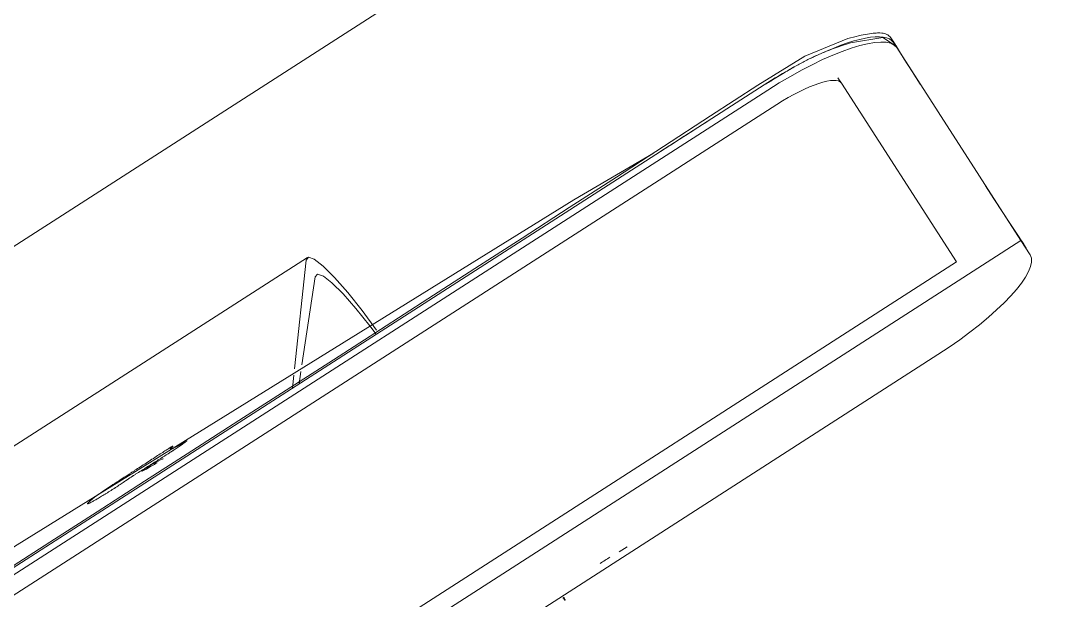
# Model space of a CAD drawing. Header units: metres. Extents: x -71 to 881, y -503 to 661.
# Drawn here: x 188.8147 to 189.1334, y 524.9355 to 525.1118 of the extents above; entities that cross this region are included whole.
import ezdxf

# ---------------------------------------------------------------- set-up
doc = ezdxf.new("R2010")
doc.units = ezdxf.units.M
doc.layers.add('07. Mobiliário', color=51, linetype='Continuous', lineweight=5)

msp = doc.modelspace()

# ---------------------------------------------------------------- linework, layer by layer
at = {"layer": '07. Mobiliário'}
for p, q in [((188.38552, 524.76853), (190.58287, 526.18193)), ((186.9899, 523.87083), (189.18725, 525.28423))]:
    msp.add_line(p, q, dxfattribs=at)
at = {"layer": '07. Mobiliário', "lineweight": 5}
for p, q in [((189.08019, 525.10534), (189.08124, 525.10372)), ((189.08124, 525.10372), (189.11904, 525.04495)), ((189.06337, 525.09453), (189.06442, 525.0929)), ((189.06442, 525.0929), (189.09942, 525.03848)), ((189.09942, 525.03848), (189.06442, 525.0929)), ((189.04095, 525.09241), (188.66417, 524.85005)), ((188.66521, 524.84843), (189.042, 525.09079)), ((188.66801, 524.84408), (189.0448, 525.08643)), ((189.0448, 525.08643), (188.66801, 524.84408)), ((189.11904, 525.04495), (188.67498, 524.75931)), ((188.67498, 524.75931), (189.11904, 525.04495)), ((189.11904, 525.04495), (189.12184, 525.04059)), ((189.11996, 525.04386), (189.11938, 525.04477)), ((189.09942, 525.03848), (188.689, 524.77448)), ((188.689, 524.77448), (189.09942, 525.03848)), ((188.76968, 524.9548), (188.90188, 525.03984)), ((188.90149, 525.03904), (188.89796, 525.00587)), ((188.90024, 525.00716), (188.90426, 525.03395)), ((189.0938, 525.01025), (188.71702, 524.76789)), ((188.89776, 525.00402), (188.89734, 525.00004)), ((188.89936, 525.00134), (188.89993, 525.0051)), ((188.99678, 524.95014), (188.99922, 524.95171))]:
    msp.add_line(p, q, dxfattribs=at)
at = {"layer": '07. Mobiliário', "lineweight": 5, "flags": 128}
for points in [[(189.06635, 525.10645), (189.05329, 525.10115), (189.03895, 525.09224), (189.02461, 525.08292), (189.01028, 525.07361), (188.99594, 525.06431), (188.98159, 525.05501), (188.96724, 525.04572), (188.95288, 525.03645), (188.93852, 525.02718), (188.92416, 525.01791), (188.90979, 525.00866), (188.89542, 524.9994), (188.88104, 524.99015), (188.86667, 524.9809), (188.85229, 524.97166), (188.83792, 524.96241), (188.82354, 524.95316), (188.80916, 524.94392)], [(189.06714, 525.10515), (189.07699, 525.10677), (189.08119, 525.10408), (189.08357, 525.10023), (189.08598, 525.0964), (189.08841, 525.09258)], [(189.08114, 525.10415), (189.08103, 525.10433), (189.08098, 525.10441), (189.08014, 525.10572)], [(188.69707, 524.87213), (188.71398, 524.88382), (188.73571, 524.89972), (188.74791, 524.90852), (188.75686, 524.91482), (188.7746, 524.92692), (188.81357, 524.95228), (188.983, 525.05739), (189.00722, 525.07163)], [(189.10832, 525.06163), (189.11085, 525.05772), (189.11337, 525.05384), (189.11588, 525.05), (189.11836, 525.04626), (189.12066, 525.04269)], [(188.92287, 525.01767), (188.91851, 525.02366), (188.91417, 525.02913), (188.91015, 525.03374), (188.90668, 525.03721), (188.90397, 525.03932), (188.90221, 525.03995), (188.90149, 525.03904)], [(188.90426, 525.03395), (188.905, 525.03477), (188.90674, 525.03413), (188.90937, 525.03208), (188.91273, 525.02874), (188.91664, 525.0243), (188.92084, 525.01902), (188.92278, 525.01644)], [(188.9803, 524.93551), (188.98031, 524.93556), (188.98028, 524.93566), (188.98022, 524.93581), (188.98011, 524.93599), (188.97999, 524.9362), (188.97984, 524.93642)], [(188.97961, 524.93623), (188.97976, 524.93602), (188.97991, 524.93583), (188.98005, 524.93568), (188.98016, 524.93557), (188.98025, 524.93551), (188.9803, 524.9355)]]:
    msp.add_lwpolyline(points, dxfattribs=at)
at = {"layer": '07. Mobiliário', "lineweight": 5, "extrusion": (0, 0, -1)}
for centre, major_axis, start_param, end_param in [((189.04655, 525.08371), (0.03364, 0.02164), 5.131903, 6.283185), ((189.0476, 525.08208), (0.03364, 0.02164), 4.712389, 6.283185), ((189.04655, 525.08371), (-0.03364, -0.02164), 1.570796, 1.832596), ((189.0476, 525.08208), (0.01682, 0.01082), 4.712389, 6.283185), ((189.0476, 525.08208), (0.01682, 0.01082), 4.712389, 6.283185), ((189.0882, 525.01895), (-0.03364, -0.02164), 3.141593, 4.712389)]:
    msp.add_ellipse(centre, major_axis=major_axis, ratio=0.258819, start_param=start_param, end_param=end_param, dxfattribs=at)
at = {"layer": '07. Mobiliário', "lineweight": 5}
for points, knots in [([(189.08014, 525.10572), (189.08013, 525.10572), (189.07998, 525.10595), (189.07968, 525.1064), (189.07922, 525.10698), (189.07874, 525.10743), (189.07829, 525.10772), (189.07782, 525.10793), (189.07722, 525.10809), (189.07624, 525.10821), (189.07465, 525.10817), (189.0725, 525.10791), (189.06973, 525.10737), (189.06752, 525.10679), (189.06635, 525.10645)], [0.8379263, 0.8379263, 0.8379263, 0.8379263, 0.8382353, 0.8529412, 0.8676471, 0.8823529, 0.8970588, 0.9117647, 0.9264706, 0.9411765, 0.9558824, 0.9705882, 0.9852941, 1, 1, 1, 1]), ([(189.06714, 525.10515), (189.06469, 525.10445), (189.06103, 525.10314), (189.05651, 525.10118), (189.05348, 525.09972), (189.05051, 525.09814), (189.04708, 525.09612), (189.04393, 525.09416), (189.04199, 525.09295), (189.04152, 525.09265)], [0, 0, 0, 0, 0.01724138, 0.02586207, 0.03448276, 0.04310345, 0.05172414, 0.06034483, 0.06309155, 0.06309155, 0.06309155, 0.06309155]), ([(189.02358, 525.08123), (189.02295, 525.08082), (189.02166, 525.07999), (189.01915, 525.07838), (189.01607, 525.07641), (189.01243, 525.07407), (189.00995, 525.07247), (189.00871, 525.07167)], [0.10344828, 0.10344828, 0.10344828, 0.10344828, 0.10775862, 0.11206897, 0.12068966, 0.12931034, 0.13793103, 0.13793103, 0.13793103, 0.13793103]), ([(188.83941, 524.96846), (188.8389, 524.96811), (188.83797, 524.96744), (188.83683, 524.96659), (188.8361, 524.966), (188.8357, 524.96567), (188.83551, 524.96549), (188.83539, 524.96538), (188.83528, 524.96526), (188.83512, 524.9651), (188.83495, 524.96492), (188.83489, 524.96481), (188.83494, 524.96479), (188.835, 524.9648), (188.83506, 524.96482), (188.83514, 524.96485), (188.83526, 524.9649), (188.83552, 524.96501), (188.83601, 524.96525), (188.83677, 524.96565), (188.83754, 524.96609), (188.83827, 524.96652), (188.8391, 524.96702), (188.84004, 524.96759), (188.84102, 524.9682), (188.84177, 524.96866), (188.84237, 524.96905), (188.84279, 524.96931), (188.84302, 524.96946), (188.84319, 524.96957), (188.84336, 524.96968), (188.84358, 524.96982), (188.84397, 524.97008), (188.84453, 524.97044), (188.84518, 524.97089), (188.84584, 524.97133), (188.84651, 524.97179), (188.84718, 524.97224), (188.84776, 524.97263), (188.84817, 524.9729), (188.84841, 524.97305), (188.84859, 524.97317), (188.84878, 524.97329), (188.84902, 524.97345), (188.84946, 524.97373), (188.85035, 524.9743), (188.8514, 524.97496), (188.85246, 524.97563), (188.85326, 524.97613), (188.85391, 524.97654), (188.85436, 524.97682), (188.85461, 524.97698), (188.8548, 524.9771), (188.85499, 524.97722), (188.85525, 524.97738), (188.85569, 524.97766), (188.85632, 524.97806), (188.85708, 524.97854), (188.85784, 524.97901), (188.85858, 524.97948), (188.8593, 524.97994), (188.85988, 524.98032), (188.86028, 524.98058), (188.86051, 524.98072), (188.86067, 524.98083), (188.86083, 524.98094), (188.86105, 524.98108), (188.86143, 524.98133), (188.86195, 524.98168), (188.86256, 524.9821), (188.86335, 524.98263), (188.86429, 524.98329), (188.86499, 524.98379), (188.86533, 524.98403)], [0, 0, 0, 0, 0.055556, 0.111111, 0.166667, 0.194444, 0.208333, 0.222222, 0.236111, 0.25, 0.277778, 0.305556, 0.319444, 0.326389, 0.333333, 0.340278, 0.347222, 0.361111, 0.388889, 0.416667, 0.444444, 0.458333, 0.472222, 0.5, 0.513889, 0.527778, 0.541667, 0.548611, 0.552083, 0.555556, 0.559028, 0.5625, 0.569444, 0.583333, 0.597222, 0.611111, 0.625, 0.638889, 0.652778, 0.659722, 0.663194, 0.666667, 0.670139, 0.673611, 0.680556, 0.694444, 0.722222, 0.736111, 0.75, 0.763889, 0.770833, 0.774306, 0.777778, 0.78125, 0.784722, 0.791667, 0.805556, 0.819444, 0.833333, 0.847222, 0.861111, 0.875, 0.881944, 0.885417, 0.888889, 0.892361, 0.895833, 0.902778, 0.916667, 0.930556, 0.944444, 0.972222, 1, 1, 1, 1]), ([(188.86533, 524.98403), (188.86473, 524.98369), (188.8639, 524.98323), (188.86294, 524.98271), (188.86229, 524.98237), (188.86172, 524.98208), (188.86129, 524.98188), (188.86099, 524.98174), (188.86078, 524.98165), (188.86063, 524.98158), (188.86052, 524.98154), (188.86047, 524.98151), (188.86042, 524.9815), (188.86039, 524.98148), (188.86034, 524.98147), (188.86028, 524.98146), (188.86022, 524.98147), (188.86028, 524.98159), (188.86048, 524.98182), (188.86081, 524.98215), (188.86103, 524.9824), (188.86079, 524.9823), (188.86048, 524.98213), (188.8602, 524.98196), (188.85993, 524.98179), (188.85962, 524.9816), (188.85899, 524.98121), (188.85745, 524.98023), (188.85463, 524.9784), (188.85158, 524.97643), (188.84965, 524.97518), (188.84878, 524.97461), (188.84831, 524.97431), (188.84798, 524.97409), (188.84766, 524.97389), (188.84723, 524.97361), (188.8465, 524.97314), (188.84509, 524.97222), (188.84321, 524.97099), (188.84118, 524.96965), (188.83998, 524.96885), (188.83941, 524.96846)], [0, 0, 0, 0, 0.0625, 0.09375, 0.125, 0.15625, 0.1875, 0.203125, 0.21875, 0.234375, 0.242188, 0.246094, 0.25, 0.253906, 0.257812, 0.265625, 0.28125, 0.3125, 0.34375, 0.375, 0.4375, 0.46875, 0.484375, 0.5, 0.507812, 0.515625, 0.53125, 0.5625, 0.625, 0.6875, 0.71875, 0.734375, 0.742188, 0.75, 0.757812, 0.765625, 0.78125, 0.8125, 0.875, 0.9375, 1, 1, 1, 1]), ([(188.85145, 524.97483), (188.85142, 524.97477), (188.85152, 524.97474), (188.85202, 524.97495), (188.85262, 524.97526), (188.85336, 524.97565), (188.85427, 524.97618), (188.85534, 524.97681), (188.85591, 524.97716), (188.85619, 524.97733)], [0, 0, 0, 0, 0.1666667, 0.3333333, 0.4166667, 0.5, 0.6666667, 0.75, 0.8333333, 0.8333333, 0.8333333, 0.8333333])]:
    msp.add_open_spline(points, degree=3, knots=knots, dxfattribs=at)
for points in [[(188.85798, 524.97843), (188.85804, 524.97864), (188.85701, 524.97825), (188.85369, 524.97624), (188.85145, 524.97483)], [(188.991, 524.94668), (188.99199, 524.94731), (188.99297, 524.94795), (188.99395, 524.94857)]]:
    msp.add_open_spline(points, degree=3, dxfattribs=at)

doc.saveas('drawing.dxf')
